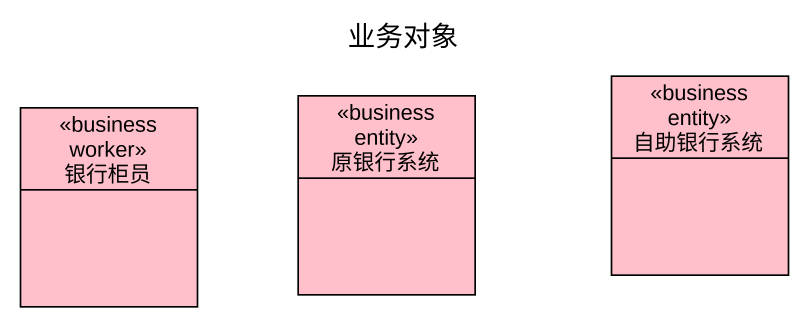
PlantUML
@startuml
title 业务对象
hide circle
hide empty members
class 自助银行系统 <<business entity>> #FFC0CB
class 银行柜员 <<business worker>> #FFC0CB
class 原银行系统 <<business entity>> #FFC0CB
@enduml
